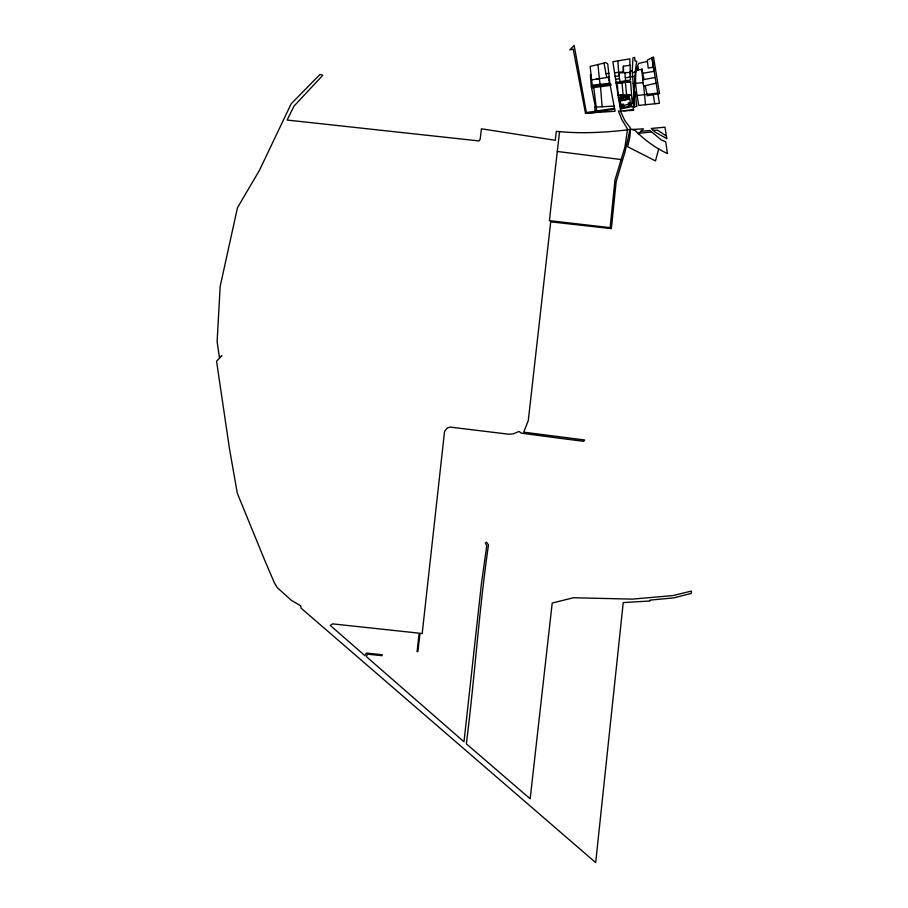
<?xml version="1.0" encoding="UTF-8"?>
<svg xmlns="http://www.w3.org/2000/svg" width="908" height="908" viewBox="0 0 908 908"><rect width="100%" height="100%" fill="white"/><g stroke="black" fill="none" stroke-linecap="round" stroke-linejoin="round"><path stroke-width="1.36" d="M629.914 65.285L629.868 58.861L612.866 61.721L618.064 95.204L623.081 94.693L622.025 82.651L630.595 81.686L632.229 103.58L631.026 103.796L631.628 106.599M633.795 92.764L632.252 70.858L632.978 57.737L634.635 57.352L635.078 61.12L636.792 61.211C633.932 75.205 635.543 89.62 632.229 103.58M645.52 104.726L638.744 105.43C636.644 91.958 632.785 76.374 638.608 63.424L647.427 61.438L647.336 60.076L653.51 57.011L659.492 93.501L647.256 95.771L645.248 85.692L643.693 86.056L645.52 104.726L659.412 103.285L651.978 57.783L654.123 71.301L642.24 73.378L642.955 82.617L643.693 86.056L655.996 83.218M609.847 83.298L607.77 64.003L605.829 62.618L590.132 66.443L592.186 85.17L609.847 83.298L615.034 111.275L585.478 113.171L573.198 49.1L569.815 49.906L574.151 45.4L586.375 112.558L614.568 108.313M559.566 131.615L549.385 220.655L610.153 227.658L614.92 180.238L624.976 146.846L627.576 129.038L621.73 119.436L618.439 111.082L620.357 110.969L624.897 120.696L630.368 127.846L625.022 151.92L616.192 181.532L611.345 228.623L550.713 221.836L528.286 420.597L523.712 432.174L584.639 439.971L583.719 441.299L560.633 438.394L521.26 433.15L519.092 431.436L513.372 433.797L509.036 434.251L450.062 427.089L447.156 428.065L444.534 431.538L422.186 633.557L420.007 633.319L417.839 651.672L417.078 651.592L419.167 633.171L332.566 623.875L330.251 625.396L364.88 655.655L366.333 653.056L382.223 654.736L382.109 655.69L367.49 654.18L366.321 656.586L463.988 741.791L481.467 583.356L486.767 545.878L485.36 542.916L486.529 542.201L488.504 544.879C478.913 610.732 474.759 677.652 466.349 743.834L530.17 798.802L552.212 603.037L573.47 597.759L632.343 599.121L672.885 595.58L691.442 591.074L691.226 593.446L673.532 597.907L650.049 600.109L650.003 600.994L623.24 602.583L595.682 862.6L301.138 608.201L300.718 605.784L291.343 600.347L277.337 587.669L274.409 582.913L264.432 559.578L237.294 493.203L229.497 448.824L216.558 361.259L221.858 355.618L219.464 357.729L217.114 341.601L220.179 286.27L237.476 207.705L259.359 170.488L291.15 103.841L320.002 74.422L322.794 75.296L293.988 106.111L287.121 120.049L479.061 140.933L480.15 139.344L481.41 128.8L555.287 140.297L556.309 131.342C580.814 133.907 605.579 132.523 629.936 129.594M634.17 95.533L633.262 103.364L634.193 107.008L636.826 106.372L635.112 91.731L634.17 95.533L635.509 95.51M623.081 94.693L622.979 95.295L625.022 95.227M658.652 149.003L655.508 160.909L627.678 146.733L629.823 137.142L630.595 128.925L635.305 130.548C644.408 139.923 655.474 148.004 667.448 153.554L665.689 141.784L661.296 139.923L649.924 130.502L640.969 131.24M638.245 133.851L643.443 128.845L632.195 129.469M636.179 70.949L638.369 69.837L641.877 69.598L641.865 68.815L643.999 79.507L655.111 77.52M632.456 72.878L635.021 71.823M623.546 110.821L633.523 109.652L633.693 110.367L620.788 110.946L618.11 95.533L631.412 94.897L626.611 95.147L625.396 82.253M620.073 101.06L629.664 99.029M621.072 105.771L623.229 105.305L623.683 107.462M628.506 104.193L630.663 103.739M623.569 105.419L628.518 104.375M620.38 108.983L632.728 106.372L633.523 109.652M637.064 66.954L638.063 66.749L638.369 69.837M616.475 85.136L617.406 84.955L618.064 95.204M609.245 83.343L609.325 80.392M616.044 82.424L630.47 79.961L630.095 65.263L623.365 66.216L623.444 71.846L614.534 72.776M642.943 79.711L643.999 79.507M653.476 67.181L648.233 68.111L647.427 61.438M625.34 77.827L635.146 76.204M614.705 109.153L594.354 112.524L585.478 113.171M591.607 79.859L609.155 77.135M636.656 95.578L657.653 93.081M615.567 79.302L619.494 78.724L620.141 81.618M614.217 106.043L602.095 106.747L600.472 85.352L591.301 86.408L591.585 87.792L611.05 85.318L610.88 84.16L591.301 86.408L590.37 74.955L591.21 75.092M632.252 70.858L630.277 71.096L630.379 76.998M622.025 82.651L616.192 83.366L630.595 81.686M636.088 83.332L642.955 82.617M638.823 133.294L651.115 132.012M604.002 63.061L605.965 73.65L609.2 73.332M619.494 78.724L618.825 72.856L630.3 72.481M615.068 76.317L618.847 76.045L617.894 60.847M593.764 87.52L596.193 107.076L602.095 106.747M653.227 130.343L657.528 130.128L666.415 136.041L666.926 138.742L654.736 131.864L651.354 128.459L664.985 127.165L666.415 136.041M633.137 83.434L634.942 83.479M621.424 159.592L557.342 151.454M596.42 79.087L599.45 79.45L600.029 84.058M605.965 73.65L606.816 77.486M630.583 105.998L629.88 102.695L628.234 103.047L628.96 106.338M626.702 95.794L627.394 99.085M625.045 96.135L625.748 99.437M623.399 96.486L624.091 99.789M621.753 96.838L622.445 100.141M623.989 107.394L623.285 104.091L619.982 104.795L620.686 108.097L631.117 105.884L629.096 96.305L619.506 98.336L621.526 107.916M620.096 97.19L620.8 100.482M621.64 104.443L622.332 107.746M591.585 87.792L595.376 106.792L594.638 106.962L595.205 111.241M654.781 103.762L653.113 93.774M596.193 107.076L596.772 111.037M608.383 77.248L608.825 80.494M599.45 79.45L597.941 64.547M641.877 69.598L642.24 73.378M624.852 72.64L625.612 80.778M634.136 95.817L634.749 106.872M623.365 66.216L623.455 72.424M628.347 95.442L618.45 97.531L619.143 100.833L629.04 98.734L628.347 95.442"/></g></svg>
